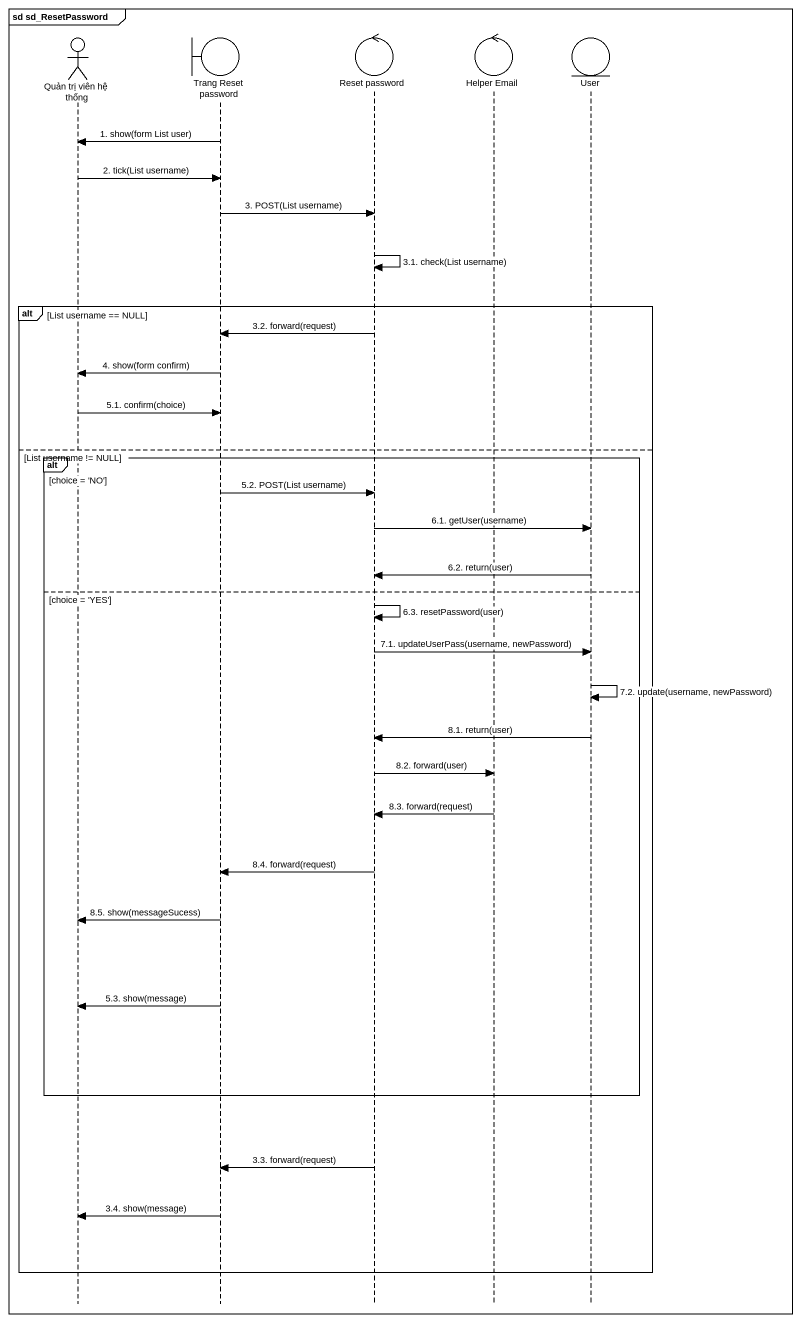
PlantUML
@startuml
mainframe sd sd_ResetPassword
hide footbox
actor "Quản trị viên hệ thống" as Quản_trị_viên_hệ_thống
boundary "Trang Reset password" as Trang_Reset_password
control "Reset password" as Reset_password
control "Helper Email" as Helper_Email
entity User

Trang_Reset_password -> Quản_trị_viên_hệ_thống : 1. show(form List user)
Quản_trị_viên_hệ_thống -> Trang_Reset_password : 2. tick(List username)
Trang_Reset_password -> Reset_password : 3. POST(List username)
Reset_password -> Reset_password : 3.1. check(List username)
alt List username == NULL
  Reset_password -> Trang_Reset_password : 3.2. forward(request)
  Trang_Reset_password -> Quản_trị_viên_hệ_thống : 4. show(form confirm)
  Quản_trị_viên_hệ_thống -> Trang_Reset_password : 5.1. confirm(choice)
else List username != NULL
  alt choice = 'NO'
    Trang_Reset_password -> Reset_password : 5.2. POST(List username)
    Reset_password -> User : 6.1. getUser(username)
    User -> Reset_password : 6.2. return(user)
  else choice = 'YES'
    Reset_password -> Reset_password : 6.3. resetPassword(user)
    Reset_password -> User : 7.1. updateUserPass(username, newPassword)
    User -> User : 7.2. update(username, newPassword)
    User -> Reset_password : 8.1. return(user)
    Reset_password -> Helper_Email : 8.2. forward(user)
    Helper_Email -> Reset_password : 8.3. forward(request)
    Reset_password -> Trang_Reset_password : 8.4. forward(request)
    Trang_Reset_password -> Quản_trị_viên_hệ_thống : 8.5. show(messageSucess)
    Trang_Reset_password -> Quản_trị_viên_hệ_thống : 5.3. show(message)
  end
  Reset_password -> Trang_Reset_password : 3.3. forward(request)
  Trang_Reset_password -> Quản_trị_viên_hệ_thống : 3.4. show(message)
end
@enduml
